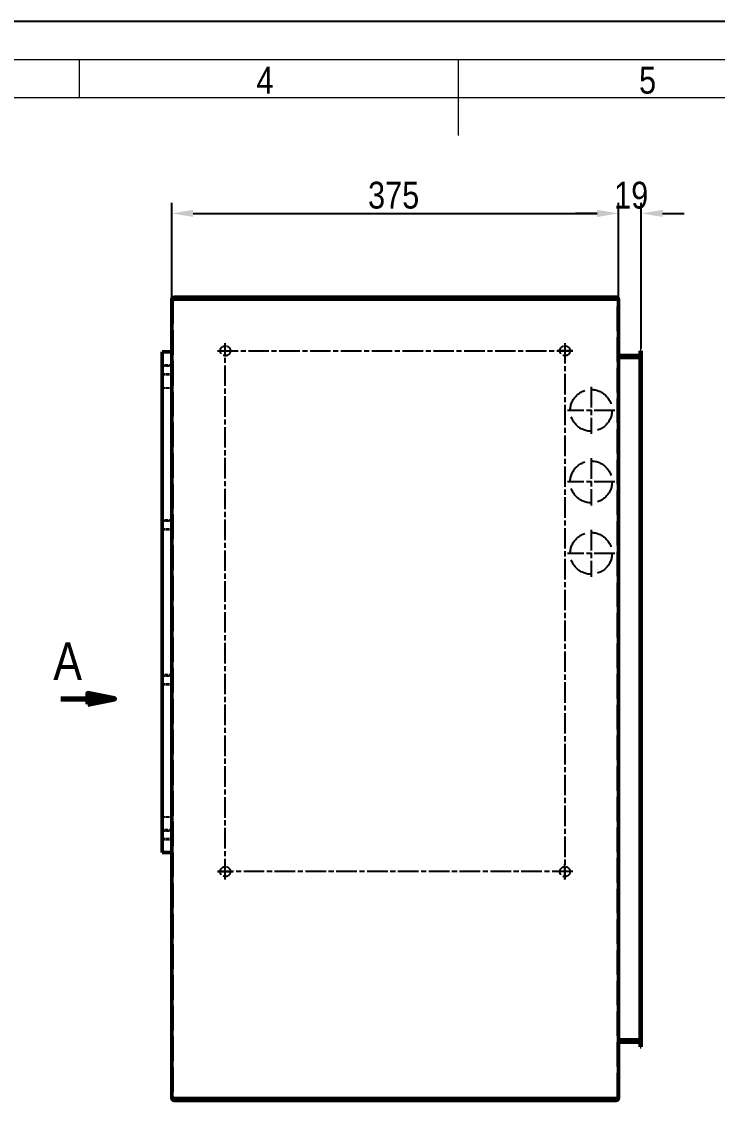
# Model space of a CAD drawing. Header units: millimetres. Extents: x 0 to 2673, y 0 to 1890.
# Drawn here: x 970 to 1554, y 985 to 1890 of the extents above; entities that cross this region are included whole.
import ezdxf

# ---------------------------------------------------------------- set-up
doc = ezdxf.new("R2010")
doc.units = ezdxf.units.MM
doc.header["$LTSCALE"] = 4.5
for name, pattern in [('CHAIN', [0.7087, 0.4724, -0.0591, 0.1181, -0.0591]), ('DASHED', [0.2067, 0.1654, -0.0413]), ('DOUBLE_DASH_CHAIN', [1.2403, 0.6614, -0.0827, 0.1654, -0.0827, 0.1654, -0.0827])]:
    doc.linetypes.add(name, pattern=pattern)
for name, color, linetype, lineweight in [('Center Mark (ANSI)', 7, 'Continuous', 25), ('Centerline (ANSI)', 7, 'Continuous', 25), ('Co ban', 7, 'Continuous', 50), ('Dimension (ANSI)', 7, 'Continuous', 25), ('Hidden Narrow (ANSI)', 7, 'DASHED', 25), ('Section Line (ANSI)', 7, 'DOUBLE_DASH_CHAIN', 70)]:
    doc.layers.add(name, color=color, linetype=linetype, lineweight=lineweight)
for name, color, linetype, lineweight, true_color in [('Khung ban ve', 5, 'Continuous', 15, 0x0000ff), ('Manh', 7, 'DASHED', 25, 0x008000), ('Manh khung ten', 7, 'Continuous', 15, 0x994c4c), ('Net chu', 30, 'Continuous', 15, 0xff7f00)]:
    doc.layers.add(name, color=color, linetype=linetype, lineweight=lineweight, true_color=true_color)
doc.styles.add('Linh_50', font='')
doc.styles.add('StandardAM_ANSI', font='')
doc.styles.add('Text Style68', font='')
doc.styles.get('Linh_50').set_extended_font_data('VNI-Helve-Condense')
doc.styles.get('StandardAM_ANSI').set_extended_font_data('VNI-Helve-Condense')
doc.styles.get('Text Style68').set_extended_font_data('VNI-Helve-Condense')
doc.dimstyles.new('Default - mm (ANSI)', dxfattribs={"dimscale": 4.5, "dimtxt": 5, "dimasz": 4, "dimexe": 2, "dimexo": 0.5, "dimgap": 0.8, "dimtad": 1, "dimtoh": 1, "dimdec": 0, "dimrnd": 1e-08, "dimzin": 4, "dimdsep": 46, "dimtxsty": 'StandardAM_ANSI', "dimcen": 0.09, "dimdle": 10, "dimclrd": 256, "dimclre": 256, "dimclrt": 256, "dimadec": 1, "dimazin": 1, "dimtfac": 0.61, "dimtofl": 0, "dimtmove": 0, "dimatfit": 3, "dimldrblk": 'DOT', "dimfxl": 1, "dimtolj": 1, "dimtzin": 4, "dimlwd": -1, "dimlwe": -1, "dimarcsym": 0})

# ---------------------------------------------------------------- blocks, each defined once
blk = doc.blocks.new('Borders A2_Thuong')
at = {"layer": 'Khung ban ve'}
for p, q in [((297.01, 412.96), (297.01, 398.82)), ((28.3, 405.89), (579.87, 405.89))]:
    blk.add_line(p, q, dxfattribs=at)
at = {"layer": 'Manh khung ten', "lineweight": 25}
blk.add_line((594.01, 420.04), (0.01, 420.04), dxfattribs=at)
at = {"layer": 'Manh khung ten'}
for p, q in [((0.01, 420.04), (594.01, 420.04)), ((21.23, 412.96), (586.94, 412.96))]:
    blk.add_line(p, q, dxfattribs=at)
at = {"layer": 'Net chu'}
blk.add_line((226.3, 412.96), (226.3, 405.89), dxfattribs=at)
at = {"layer": 'Net chu', "style": 'Linh_50'}
for s, p in [('4', (259.37, 406.6)), ('5', (330.72, 406.6))]:
    blk.add_text(s, height=5, dxfattribs=at).set_placement(p)
blk = doc.blocks.new('2dTransSection7')
at = {"layer": 'Section Line (ANSI)', "linetype": 'Continuous'}
for p, q in [((222.9, 293.76), (227.9, 293.76)), ((232.9, 293.76), (227.9, 294.76)), ((227.9, 294.76), (227.9, 292.76)), ((227.9, 293.76), (232.9, 293.76)), ((227.9, 292.76), (232.9, 293.76))]:
    blk.add_line(p, q, dxfattribs=at)
at = {"layer": 'Section Line (ANSI)', "linetype": 'Continuous', "flags": 128}
blk.add_lwpolyline([(227.9, 292.76), (232.9, 293.76), (227.9, 294.76), (227.9, 292.76)], dxfattribs=at)
at = {"layer": 'Section Line (ANSI)'}
blk.add_solid([(227.9, 292.76), (232.9, 293.76), (227.9, 294.76), (227.9, 292.76)], dxfattribs=at)
at = {"layer": 'Section Line (ANSI)', "insert": (221.5, 297.26), "char_height": 7, "attachment_point": 7, "style": 'Text Style68'}
blk.add_mtext('A', dxfattribs=at)
blk = doc.blocks.new('*D14')
at = {"layer": 'Defpoints', "color": 0, "transparency": 16777216}
for p in [(1471.04, 1729.2), (1096.04, 1656.91), (1471.04, 1656.2)]:
    blk.add_point(p, dxfattribs=at)
at = {"layer": 'Dimension (ANSI)', "transparency": 16777216}
for p, q in [((1096.04, 1659.16), (1096.04, 1738.2)), ((1471.04, 1658.45), (1471.04, 1738.2)), ((1114.04, 1729.2), (1453.04, 1729.2))]:
    blk.add_line(p, q, dxfattribs=at)
for points in [[(1114.04, 1732.2), (1114.04, 1726.2), (1096.04, 1729.2)], [(1453.04, 1732.2), (1453.04, 1726.2), (1471.04, 1729.2)]]:
    blk.add_solid(points, dxfattribs=at)
at = {"layer": 'Dimension (ANSI)', "color": 150, "true_color": 0x0080ff, "transparency": 16777216, "insert": (1260.8, 1755.78), "char_height": 22.5, "attachment_point": 1, "style": 'StandardAM_ANSI'}
blk.add_mtext('\\A1;375', dxfattribs=at)
blk = doc.blocks.new('_Dot')
at = {"color": 0, "linetype": 'ByBlock', "lineweight": -2}
blk.add_line((-0.5, 0), (-1, 0), dxfattribs=at)
at = {"color": 0, "linetype": 'ByBlock', "const_width": 0.5}
blk.add_lwpolyline([(-0.25, 0, 1), (0.25, 0, 1)], format="xyb", close=True, dxfattribs=at)
blk = doc.blocks.new('*D15')
at = {"layer": 'Defpoints', "color": 0, "transparency": 16777216}
for p in [(1471.04, 1729.2), (1471.04, 1656.2), (1490.04, 1613.2)]:
    blk.add_point(p, dxfattribs=at)
at = {"layer": 'Dimension (ANSI)', "transparency": 16777216}
for p, q in [((1471.04, 1658.45), (1471.04, 1738.2)), ((1490.04, 1615.45), (1490.04, 1738.2)), ((1453.04, 1729.2), (1435.04, 1729.2)), ((1508.04, 1729.2), (1526.04, 1729.2))]:
    blk.add_line(p, q, dxfattribs=at)
for points in [[(1453.04, 1732.2), (1453.04, 1726.2), (1471.04, 1729.2)], [(1508.04, 1732.2), (1508.04, 1726.2), (1490.04, 1729.2)]]:
    blk.add_solid(points, dxfattribs=at)
at = {"layer": 'Dimension (ANSI)', "color": 150, "true_color": 0x0080ff, "transparency": 16777216, "insert": (1467.32, 1755.78), "char_height": 22.5, "attachment_point": 1, "style": 'StandardAM_ANSI'}
blk.add_mtext('\\A1;19', dxfattribs=at)

msp = doc.modelspace()

# ---------------------------------------------------------------- linework, layer by layer
at = {"layer": 'Center Mark (ANSI)', "linetype": 'CHAIN', "ltscale": 1.604751}
for p, q in [((1134.54, 1613.91), (1147.54, 1613.91)), ((1432.54, 1613.91), (1419.54, 1613.91)), ((1134.54, 1176.91), (1147.54, 1176.91)), ((1426.04, 1170.41), (1426.04, 1183.41))]:
    msp.add_line(p, q, dxfattribs=at)
at = {"layer": 'Center Mark (ANSI)', "linetype": 'CHAIN', "ltscale": 8.113447}
for p, q in [((1448.04, 1583.66), (1448.04, 1544.16)), ((1467.79, 1563.91), (1428.29, 1563.91)), ((1448.04, 1523.72), (1448.04, 1484.1)), ((1467.85, 1503.91), (1428.23, 1503.91)), ((1448.04, 1463.66), (1448.04, 1424.16)), ((1467.79, 1443.91), (1428.29, 1443.91))]:
    msp.add_line(p, q, dxfattribs=at)
at = {"layer": 'Centerline (ANSI)', "linetype": 'CHAIN', "ltscale": 8.113447}
for p, q in [((1141.04, 1170.41), (1141.04, 1620.41)), ((1426.04, 1620.41), (1426.04, 1170.41)), ((1134.54, 1613.91), (1432.54, 1613.91)), ((1432.54, 1176.91), (1134.54, 1176.91))]:
    msp.add_line(p, q, dxfattribs=at)
at = {"layer": 'Co ban'}
for p, q in [((1098.04, 1656.91), (1096.04, 1656.91)), ((1096.04, 986.91), (1096.04, 1656.91)), ((1469.04, 1658.91), (1098.04, 1658.91)), ((1098.04, 1657.91), (1098.04, 1658.91)), ((1098.04, 1657.91), (1469.04, 1657.91)), ((1098.04, 1657.2), (1469.04, 1657.2)), ((1098.04, 1656.91), (1098.04, 1657.2)), ((1470.45, 1656.91), (1471.04, 1656.91)), ((1471.04, 1656.2), (1471.04, 1656.91)), ((1471.04, 1656.2), (1471.04, 987.62)), ((1096.04, 1612.91), (1088.04, 1612.91)), ((1088.04, 1607.91), (1088.04, 1612.91)), ((1489.04, 1613.2), (1489.04, 1613.91)), ((1489.04, 1613.91), (1490.04, 1613.91)), ((1489.04, 1613.2), (1490.04, 1613.2)), ((1489.04, 1030.62), (1489.04, 1613.2)), ((1490.04, 1613.2), (1490.04, 1613.91)), ((1490.04, 1030.62), (1490.04, 1613.2)), ((1088.04, 1607.91), (1088.04, 1197.91)), ((1472.04, 1609.91), (1488.04, 1609.91)), ((1472.04, 1608.91), (1488.04, 1608.91)), ((1472.04, 1608.2), (1488.04, 1608.2)), ((1088.04, 1192.91), (1088.04, 1197.91)), ((1088.04, 1192.91), (1096.04, 1192.91)), ((1472.04, 1035.62), (1488.04, 1035.62)), ((1488.04, 1034.91), (1472.04, 1034.91)), ((1472.04, 1033.91), (1488.04, 1033.91)), ((1489.04, 1030.62), (1490.04, 1030.62)), ((1489.04, 1030.62), (1489.04, 1029.91)), ((1489.04, 1029.91), (1490.04, 1029.91)), ((1490.04, 1029.91), (1490.04, 1030.62)), ((1096.04, 986.91), (1098.04, 986.91)), ((1098.04, 986.62), (1098.04, 986.91)), ((1470.45, 986.91), (1471.04, 986.91)), ((1471.04, 986.91), (1471.04, 987.62)), ((1469.04, 986.62), (1098.04, 986.62)), ((1098.04, 985.91), (1469.04, 985.91)), ((1098.04, 985.91), (1098.04, 984.91)), ((1098.04, 984.91), (1469.04, 984.91))]:
    msp.add_line(p, q, dxfattribs=at)
for centre, radius, start, end in [((1098.04, 1656.91), 2, 90, 180), ((1098.04, 1656.91), 1, 90, 180), ((1469.04, 1656.91), 1, 9.36554, 90), ((1472.04, 1610.91), 2, 245.4434, 270), ((1488.04, 1610.91), 2, 270, 294.5566), ((1472.04, 1032.91), 2, 90, 114.5566), ((1488.04, 1032.91), 2, 65.4434, 90), ((1098.04, 986.91), 2, 180, 270), ((1098.04, 986.91), 1, 180, 270), ((1469.04, 986.91), 1, 270, 350.63446)]:
    msp.add_arc(centre, radius, start, end, dxfattribs=at)
for points, knots in [([(1471.04, 1656.91), (1471.04, 1657.65), (1470.58, 1658.38), (1469.91, 1658.71), (1469.64, 1658.84), (1469.34, 1658.91), (1469.04, 1658.91)], [-1.570796, -1.570796, -1.570796, -1.570796, -0.451584, -0.451584, -0.451584, 0, 0, 0, 0]), ([(1469.04, 1657.2), (1469.79, 1657.2), (1470.51, 1656.97), (1470.84, 1656.64), (1470.97, 1656.5), (1471.04, 1656.35), (1471.04, 1656.2)], [0, 0, 0, 0, 1.119212, 1.119212, 1.119212, 1.570796, 1.570796, 1.570796, 1.570796]), ([(1472.04, 1609.91), (1471.65, 1609.91), (1471.27, 1610.16), (1471.12, 1610.53), (1471.07, 1610.65), (1471.04, 1610.78), (1471.04, 1610.91)], [-3.141593, -3.141593, -3.141593, -3.141593, -1.964193, -1.964193, -1.964193, -1.570796, -1.570796, -1.570796, -1.570796]), ([(1472.04, 1608.2), (1471.65, 1608.2), (1471.27, 1608.71), (1471.12, 1609.44), (1471.07, 1609.68), (1471.04, 1609.94), (1471.04, 1610.2)], [-3.141593, -3.141593, -3.141593, -3.141593, -1.964193, -1.964193, -1.964193, -1.570796, -1.570796, -1.570796, -1.570796]), ([(1489.04, 1610.91), (1489.04, 1610.52), (1488.78, 1610.14), (1488.42, 1609.99), (1488.3, 1609.93), (1488.17, 1609.91), (1488.04, 1609.91)], [-1.570796, -1.570796, -1.570796, -1.570796, -0.393397, -0.393397, -0.393397, 0, 0, 0, 0]), ([(1489.04, 1610.2), (1489.04, 1609.42), (1488.78, 1608.66), (1488.42, 1608.35), (1488.3, 1608.25), (1488.17, 1608.2), (1488.04, 1608.2)], [-1.570796, -1.570796, -1.570796, -1.570796, -0.393397, -0.393397, -0.393397, 0, 0, 0, 0]), ([(1472.04, 1035.62), (1471.65, 1035.62), (1471.27, 1035.11), (1471.12, 1034.38), (1471.07, 1034.14), (1471.04, 1033.88), (1471.04, 1033.62)], [-3.141593, -3.141593, -3.141593, -3.141593, -1.964193, -1.964193, -1.964193, -1.570796, -1.570796, -1.570796, -1.570796]), ([(1472.04, 1033.91), (1471.65, 1033.91), (1471.27, 1033.65), (1471.12, 1033.29), (1471.07, 1033.17), (1471.04, 1033.04), (1471.04, 1032.91)], [-3.141593, -3.141593, -3.141593, -3.141593, -1.964193, -1.964193, -1.964193, -1.570796, -1.570796, -1.570796, -1.570796]), ([(1489.04, 1033.62), (1489.04, 1034.4), (1488.78, 1035.16), (1488.42, 1035.46), (1488.3, 1035.56), (1488.17, 1035.62), (1488.04, 1035.62)], [-1.570796, -1.570796, -1.570796, -1.570796, -0.393397, -0.393397, -0.393397, 0, 0, 0, 0]), ([(1489.04, 1032.91), (1489.04, 1033.3), (1488.78, 1033.68), (1488.42, 1033.83), (1488.3, 1033.88), (1488.17, 1033.91), (1488.04, 1033.91)], [-1.570796, -1.570796, -1.570796, -1.570796, -0.393397, -0.393397, -0.393397, 0, 0, 0, 0]), ([(1471.04, 987.62), (1471.04, 987.24), (1470.58, 986.88), (1469.91, 986.72), (1469.64, 986.65), (1469.34, 986.62), (1469.04, 986.62)], [-1.570796, -1.570796, -1.570796, -1.570796, -0.451584, -0.451584, -0.451584, 0, 0, 0, 0]), ([(1469.04, 984.91), (1469.79, 984.91), (1470.51, 985.36), (1470.84, 986.04), (1470.97, 986.31), (1471.04, 986.61), (1471.04, 986.91)], [0, 0, 0, 0, 1.119212, 1.119212, 1.119212, 1.570796, 1.570796, 1.570796, 1.570796])]:
    msp.add_open_spline(points, degree=3, knots=knots, dxfattribs=at)
at = {"layer": 'Hidden Narrow (ANSI)', "ltscale": 3.386027}
for p, q in [((1096.04, 1601.91), (1088.04, 1601.91)), ((1088.04, 1593.91), (1096.04, 1593.91)), ((1096.04, 1471.91), (1088.04, 1471.91)), ((1088.04, 1463.91), (1096.04, 1463.91)), ((1096.04, 1341.91), (1088.04, 1341.91)), ((1088.04, 1333.91), (1096.04, 1333.91)), ((1096.04, 1211.91), (1088.04, 1211.91)), ((1088.04, 1203.91), (1096.04, 1203.91))]:
    msp.add_line(p, q, dxfattribs=at)
at = {"layer": 'Manh', "ltscale": 27.704382}
msp.add_line((1097.04, 1656.91), (1097.04, 986.91), dxfattribs=at)
at = {"layer": 'Manh', "ltscale": 0.423166}
for p, q in [((1470.04, 1656.91), (1470.04, 1656.2)), ((1470.04, 1656.2), (1471.04, 1656.2)), ((1470.04, 1614.16), (1471.04, 1614.16)), ((1470.04, 1610.91), (1471.04, 1610.91)), ((1471.04, 1610.2), (1470.04, 1610.2)), ((1470.04, 1607.66), (1471.04, 1607.66)), ((1489.04, 1610.91), (1490.04, 1610.91)), ((1489.04, 1610.2), (1490.04, 1610.2)), ((1096.04, 1582.91), (1097.04, 1582.91)), ((1470.04, 1584.16), (1471.04, 1584.16)), ((1470.04, 1577.66), (1471.04, 1577.66)), ((1470.04, 1341.16), (1471.04, 1341.16)), ((1470.04, 1334.66), (1471.04, 1334.66)), ((1470.04, 1311.16), (1471.04, 1311.16)), ((1470.04, 1304.66), (1471.04, 1304.66)), ((1096.04, 1222.91), (1097.04, 1222.91)), ((1470.04, 1068.16), (1471.04, 1068.16)), ((1470.04, 1061.66), (1471.04, 1061.66)), ((1470.04, 1038.16), (1471.04, 1038.16)), ((1470.04, 1033.62), (1471.04, 1033.62)), ((1471.04, 1032.91), (1470.04, 1032.91)), ((1489.04, 1033.62), (1490.04, 1033.62)), ((1489.04, 1032.91), (1490.04, 1032.91)), ((1470.04, 1031.66), (1471.04, 1031.66)), ((1097.04, 1022.85), (1096.04, 1022.85)), ((1097.04, 988.85), (1096.04, 988.85)), ((1470.04, 986.91), (1470.04, 987.62)), ((1470.04, 987.62), (1471.04, 987.62)), ((1109.79, 985.91), (1109.79, 984.91)), ((1122.29, 985.91), (1122.29, 984.91)), ((1449.79, 985.91), (1449.79, 984.91)), ((1462.29, 985.91), (1462.29, 984.91))]:
    msp.add_line(p, q, dxfattribs=at)
at = {"layer": 'Manh', "ltscale": 0.175222}
for p, q in [((1470.04, 1656.91), (1470.45, 1656.91)), ((1470.04, 986.91), (1470.45, 986.91))]:
    msp.add_line(p, q, dxfattribs=at)
at = {"layer": 'Manh', "ltscale": 27.645905}
msp.add_line((1470.04, 987.62), (1470.04, 1656.2), dxfattribs=at)
at = {"layer": 'Manh', "ltscale": 3.386027}
for p, q in [((1088.04, 1601.23), (1096.04, 1601.23)), ((1088.04, 1594.59), (1096.04, 1594.59)), ((1088.04, 1582.91), (1096.04, 1582.91)), ((1088.04, 1471.23), (1096.04, 1471.23)), ((1088.04, 1464.59), (1096.04, 1464.59)), ((1088.04, 1341.23), (1096.04, 1341.23)), ((1088.04, 1334.59), (1096.04, 1334.59)), ((1088.04, 1222.91), (1096.04, 1222.91)), ((1088.04, 1211.23), (1096.04, 1211.23)), ((1088.04, 1204.59), (1096.04, 1204.59))]:
    msp.add_line(p, q, dxfattribs=at)
at = {"layer": 'Manh', "ltscale": 11.302597}
for centre in [(1141.04, 1613.91), (1426.04, 1613.91), (1141.04, 1176.91), (1426.04, 1176.91)]:
    msp.add_circle(centre, 4.25, dxfattribs=at)
at = {"layer": 'Manh', "ltscale": 29.553228}
for centre in [(1448.04, 1563.91), (1448.04, 1443.91)]:
    msp.add_circle(centre, 17.5, dxfattribs=at)
at = {"layer": 'Manh', "ltscale": 29.653549}
msp.add_circle((1448.04, 1503.91), 17.56, dxfattribs=at)
at = {"layer": 'Manh', "ltscale": 0.80838}
for centre, start, end in [((1469.04, 1656.2), 0, 90), ((1469.04, 987.62), 270, 0)]:
    msp.add_arc(centre, 1, start, end, dxfattribs=at)
at = {"layer": 'Manh', "ltscale": 0.097528}
for centre, start, end in [((1469.04, 1656.91), 0, 9.36554), ((1469.04, 986.91), 350.63446, 0)]:
    msp.add_arc(centre, 1, start, end, dxfattribs=at)
at = {"layer": 'Manh', "ltscale": 1.243599}
for centre, start, end in [((1472.04, 1610.91), 180, 245.4434), ((1488.04, 1610.91), 294.5566, 0), ((1472.04, 1032.91), 114.5566, 180), ((1488.04, 1032.91), 0, 65.4434)]:
    msp.add_arc(centre, 2, start, end, dxfattribs=at)
at = {"layer": 'Manh', "ltscale": 1.61686}
for centre, start, end in [((1472.04, 1610.2), 180, 270), ((1488.04, 1610.2), 270, 0), ((1472.04, 1033.62), 90, 180), ((1488.04, 1033.62), 0, 90)]:
    msp.add_arc(centre, 2, start, end, dxfattribs=at)

# ---------------------------------------------------------------- block references
at = {"xscale": 4.5, "yscale": 4.5, "zscale": 4.5}
msp.add_blockref('Borders A2_Thuong', (0, 0), dxfattribs=at)
at = {"layer": 'Section Line (ANSI)', "xscale": 4.5, "yscale": 4.5, "zscale": 4.5}
msp.add_blockref('2dTransSection7', (0, 0), dxfattribs=at)

# ---------------------------------------------------------------- dimensions: what is measured, and where the dimension line sits
at = {"layer": 'Dimension (ANSI)'}
for p1, picture, middle in [((1096.04, 1656.91), '*D14', (1283.54, 1729.2)), ((1490.04, 1613.2), '*D15', (1480.54, 1729.2))]:
    dim = msp.add_linear_dim(base=(1471.04, 1729.2), p1=p1, p2=(1471.04, 1656.2), dimstyle='Default - mm (ANSI)', override={"dimgap": 0.8, "dimtoh": 0, "dimdec": 0, "dimtol": 0, "dimlim": 0, "dimtp": 0, "dimtm": 0, "dimtdec": 2, "dimatfit": 1}, dxfattribs=at)
    dim.commit()
    dim.dimension.update_dxf_attribs({"geometry": picture, "text_midpoint": middle, "dimtype": 160})

doc.saveas('drawing.dxf')
